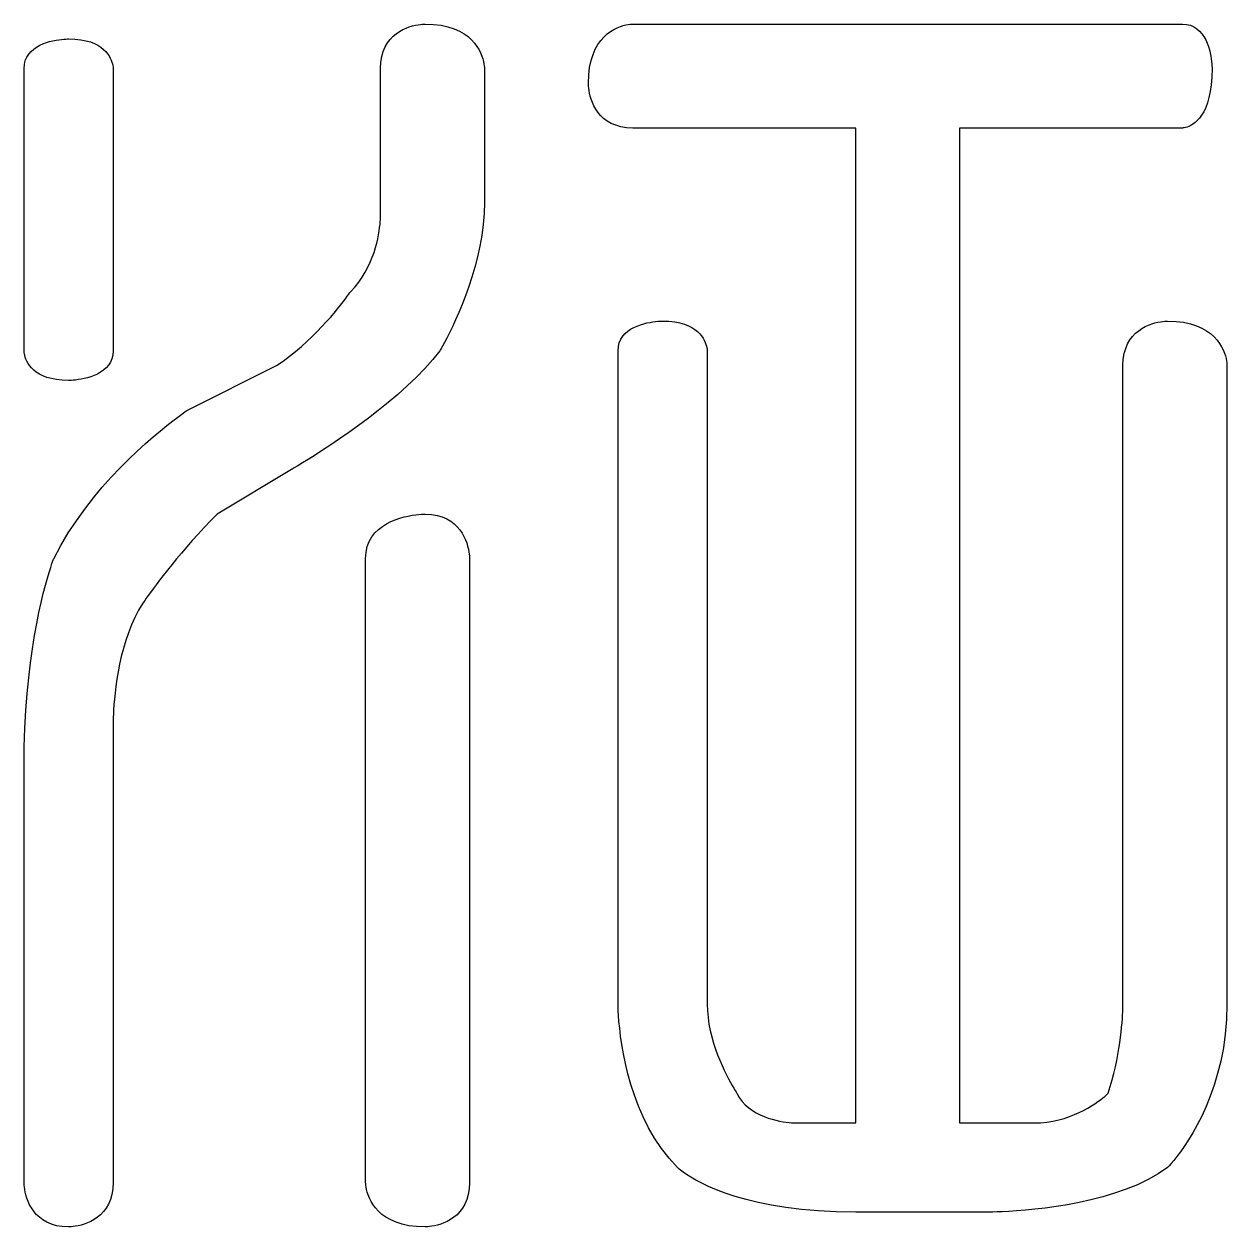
# Model space of a CAD drawing. Extents: x 8 to 213, y -217 to -66.
# Drawn here: x 132.34 to 140.84, y -90.17 to -81.67 of the extents above; entities that cross this region are included whole.
import ezdxf

# ---------------------------------------------------------------- set-up
doc = ezdxf.new("R2010")
doc.units = 0
doc.header["$MEASUREMENT"] = 0

msp = doc.modelspace()

# ---------------------------------------------------------------- linework, layer by layer
for p, q in [((134.9454, -81.7597, -55.0162), (134.9675, -81.7413, -55.0162)), ((134.9675, -81.7413, -55.0162), (134.9905, -81.7256, -55.0162)), ((134.9905, -81.7256, -55.0162), (135.0141, -81.7126, -55.0162)), ((135.0141, -81.7126, -55.0162), (135.0376, -81.702, -55.0162)), ((135.0376, -81.702, -55.0162), (135.0606, -81.6934, -55.0162)), ((135.0606, -81.6934, -55.0162), (135.0827, -81.6868, -55.0162)), ((135.0827, -81.6868, -55.0162), (135.1034, -81.6818, -55.0162)), ((135.1034, -81.6818, -55.0162), (135.1222, -81.6782, -55.0162)), ((135.1222, -81.6782, -55.0162), (135.1387, -81.6758, -55.0162)), ((135.1387, -81.6758, -55.0162), (135.1523, -81.6743, -55.0162)), ((135.1523, -81.6743, -55.0162), (135.1626, -81.6736, -55.0162)), ((135.1626, -81.6736, -55.0162), (135.1691, -81.6733, -55.0162)), ((135.1691, -81.6733, -55.0162), (135.1714, -81.6733, -55.0162)), ((135.1714, -81.6733, -55.0162), (135.2313, -81.6756, -55.0162)), ((135.2313, -81.6756, -55.0162), (135.2851, -81.6821, -55.0162)), ((135.2851, -81.6821, -55.0162), (135.3334, -81.6924, -55.0162)), ((135.3334, -81.6924, -55.0162), (135.3762, -81.706, -55.0162)), ((135.3762, -81.706, -55.0162), (135.414, -81.7225, -55.0162)), ((135.414, -81.7225, -55.0162), (135.4471, -81.7413, -55.0162)), ((135.4471, -81.7413, -55.0162), (135.4758, -81.762, -55.0162)), ((136.4362, -81.7639, -55.0162), (136.4593, -81.7431, -55.0162)), ((136.4593, -81.7431, -55.0162), (136.4828, -81.7257, -55.0162)), ((136.4828, -81.7257, -55.0162), (136.5063, -81.7115, -55.0162)), ((136.5063, -81.7115, -55.0162), (136.5294, -81.7001, -55.0162)), ((136.5294, -81.7001, -55.0162), (136.5515, -81.6913, -55.0162)), ((136.5515, -81.6913, -55.0162), (136.5722, -81.6846, -55.0162)), ((136.5722, -81.6846, -55.0162), (136.591, -81.6798, -55.0162)), ((136.591, -81.6798, -55.0162), (136.6075, -81.6766, -55.0162)), ((136.6075, -81.6766, -55.0162), (136.6211, -81.6747, -55.0162)), ((136.6211, -81.6747, -55.0162), (136.6314, -81.6737, -55.0162)), ((136.6314, -81.6737, -55.0162), (136.6379, -81.6733, -55.0162)), ((136.6379, -81.6733, -55.0162), (136.6402, -81.6733, -55.0162)), ((136.6402, -81.6733, -55.0162), (140.5219, -81.6733, -55.0162)), ((136.6402, -81.6733, -55.0162), (136.6402, -81.6733, -55.0162)), ((140.5219, -81.6733, -55.0162), (140.5519, -81.6756, -55.0162)), ((140.5519, -81.6756, -55.0162), (140.5788, -81.6821, -55.0162)), ((140.5788, -81.6821, -55.0162), (140.6029, -81.6924, -55.0162)), ((140.6029, -81.6924, -55.0162), (140.6243, -81.706, -55.0162)), ((140.6243, -81.706, -55.0162), (140.6432, -81.7225, -55.0162)), ((140.6432, -81.7225, -55.0162), (140.6598, -81.7413, -55.0162)), ((140.6598, -81.7413, -55.0162), (140.6741, -81.762, -55.0162)), ((132.4275, -81.8358, -55.0162), (132.4496, -81.8235, -55.0162)), ((132.4496, -81.8235, -55.0162), (132.4726, -81.8131, -55.0162)), ((132.4726, -81.8131, -55.0162), (132.4962, -81.8044, -55.0162)), ((132.4962, -81.8044, -55.0162), (132.5197, -81.7973, -55.0162)), ((132.5197, -81.7973, -55.0162), (132.5427, -81.7916, -55.0162)), ((132.5427, -81.7916, -55.0162), (132.5649, -81.7872, -55.0162)), ((132.5649, -81.7872, -55.0162), (132.5856, -81.7839, -55.0162)), ((132.5856, -81.7839, -55.0162), (132.6044, -81.7815, -55.0162)), ((132.6044, -81.7815, -55.0162), (132.6208, -81.7799, -55.0162)), ((132.6208, -81.7799, -55.0162), (132.6344, -81.7789, -55.0162)), ((132.6344, -81.7789, -55.0162), (132.6447, -81.7784, -55.0162)), ((132.6447, -81.7784, -55.0162), (132.6513, -81.7782, -55.0162)), ((132.6513, -81.7782, -55.0162), (132.6535, -81.7782, -55.0162)), ((132.6535, -81.7782, -55.0162), (132.6984, -81.7797, -55.0162)), ((132.6984, -81.7797, -55.0162), (132.7388, -81.7841, -55.0162)), ((132.7388, -81.7841, -55.0162), (132.775, -81.7909, -55.0162)), ((132.775, -81.7909, -55.0162), (132.8071, -81.8, -55.0162)), ((132.8071, -81.8, -55.0162), (132.8355, -81.811, -55.0162)), ((132.8355, -81.811, -55.0162), (132.8603, -81.8235, -55.0162)), ((132.8603, -81.8235, -55.0162), (132.8818, -81.8373, -55.0162)), ((134.8758, -81.8666, -55.0162), (134.8894, -81.8344, -55.0162)), ((134.8894, -81.8344, -55.0162), (134.9059, -81.8061, -55.0162)), ((134.9059, -81.8061, -55.0162), (134.9247, -81.7812, -55.0162)), ((134.9247, -81.7812, -55.0162), (134.9454, -81.7597, -55.0162)), ((135.4758, -81.762, -55.0162), (135.5004, -81.7841, -55.0162)), ((135.5004, -81.7841, -55.0162), (135.5212, -81.8071, -55.0162)), ((135.5212, -81.8071, -55.0162), (135.5386, -81.8307, -55.0162)), ((135.5386, -81.8307, -55.0162), (135.5528, -81.8542, -55.0162)), ((136.3746, -81.8503, -55.0162), (136.3934, -81.8172, -55.0162)), ((136.3934, -81.8172, -55.0162), (136.4141, -81.7885, -55.0162)), ((136.4141, -81.7885, -55.0162), (136.4362, -81.7639, -55.0162)), ((140.6741, -81.762, -55.0162), (140.6864, -81.7841, -55.0162)), ((140.6864, -81.7841, -55.0162), (140.6968, -81.8071, -55.0162)), ((140.6968, -81.8071, -55.0162), (140.7055, -81.8307, -55.0162)), ((140.7055, -81.8307, -55.0162), (140.7126, -81.8542, -55.0162)), ((132.3476, -81.9312, -55.0162), (132.3579, -81.9071, -55.0162)), ((132.3579, -81.9071, -55.0162), (132.3715, -81.8856, -55.0162)), ((132.3715, -81.8856, -55.0162), (132.388, -81.8667, -55.0162)), ((132.388, -81.8667, -55.0162), (132.4068, -81.8502, -55.0162)), ((132.4068, -81.8502, -55.0162), (132.4275, -81.8358, -55.0162)), ((132.8818, -81.8373, -55.0162), (132.9003, -81.8521, -55.0162)), ((132.9003, -81.8521, -55.0162), (132.9159, -81.8674, -55.0162)), ((132.9159, -81.8674, -55.0162), (132.9289, -81.8831, -55.0162)), ((132.9289, -81.8831, -55.0162), (132.9396, -81.8988, -55.0162)), ((132.9396, -81.8988, -55.0162), (132.9481, -81.9142, -55.0162)), ((132.9481, -81.9142, -55.0162), (132.9548, -81.9289, -55.0162)), ((134.859, -81.9431, -55.0162), (134.8655, -81.9027, -55.0162)), ((134.8655, -81.9027, -55.0162), (134.8758, -81.8666, -55.0162)), ((135.5528, -81.8542, -55.0162), (135.5642, -81.8772, -55.0162)), ((135.5642, -81.8772, -55.0162), (135.5731, -81.8993, -55.0162)), ((135.5731, -81.8993, -55.0162), (135.5797, -81.92, -55.0162)), ((136.3446, -81.931, -55.0162), (136.3582, -81.8881, -55.0162)), ((136.3582, -81.8881, -55.0162), (136.3746, -81.8503, -55.0162)), ((140.7126, -81.8542, -55.0162), (140.7183, -81.8772, -55.0162)), ((140.7183, -81.8772, -55.0162), (140.7228, -81.8993, -55.0162)), ((140.7228, -81.8993, -55.0162), (140.7261, -81.92, -55.0162)), ((132.3388, -81.988, -55.0162), (132.3411, -81.9581, -55.0162)), ((132.3388, -83.9813, -55.0162), (132.3388, -81.988, -55.0162)), ((132.3388, -81.988, -55.0162), (132.3388, -81.988, -55.0162)), ((132.3411, -81.9581, -55.0162), (132.3476, -81.9312, -55.0162)), ((132.9548, -81.9289, -55.0162), (132.9598, -81.9427, -55.0162)), ((132.9598, -81.9427, -55.0162), (132.9634, -81.9552, -55.0162)), ((132.9634, -81.9552, -55.0162), (132.9658, -81.9662, -55.0162)), ((132.9658, -81.9662, -55.0162), (132.9672, -81.9753, -55.0162)), ((132.9672, -81.9753, -55.0162), (132.968, -81.9821, -55.0162)), ((132.968, -81.9821, -55.0162), (132.9682, -81.9865, -55.0162)), ((132.9682, -81.9865, -55.0162), (132.9683, -81.988, -55.0162)), ((132.9683, -81.988, -55.0162), (132.9683, -83.9813, -55.0162)), ((134.8567, -81.988, -55.0162), (134.859, -81.9431, -55.0162)), ((134.8567, -83.0371, -55.0162), (134.8567, -81.988, -55.0162)), ((135.5797, -81.92, -55.0162), (135.5845, -81.9388, -55.0162)), ((135.5845, -81.9388, -55.0162), (135.5877, -81.9553, -55.0162)), ((135.5877, -81.9553, -55.0162), (135.5897, -81.9689, -55.0162)), ((135.5897, -81.9689, -55.0162), (135.5906, -81.9792, -55.0162)), ((135.5906, -81.9792, -55.0162), (135.591, -81.9857, -55.0162)), ((135.591, -81.9857, -55.0162), (135.5911, -81.988, -55.0162)), ((135.5911, -81.988, -55.0162), (135.5911, -82.9322, -55.0162)), ((135.5911, -81.988, -55.0162), (135.5911, -81.988, -55.0162)), ((136.3277, -82.0331, -55.0162), (136.3343, -81.9792, -55.0162)), ((136.3343, -81.9792, -55.0162), (136.3446, -81.931, -55.0162)), ((140.7261, -81.92, -55.0162), (140.7285, -81.9388, -55.0162)), ((140.7285, -81.9388, -55.0162), (140.7301, -81.9553, -55.0162)), ((140.7301, -81.9553, -55.0162), (140.731, -81.9689, -55.0162)), ((140.7317, -81.988, -55.0162), (140.7302, -82.0479, -55.0162)), ((140.731, -81.9689, -55.0162), (140.7315, -81.9792, -55.0162)), ((140.7315, -81.9792, -55.0162), (140.7317, -81.9857, -55.0162)), ((140.7317, -81.9857, -55.0162), (140.7317, -81.988, -55.0162)), ((136.3255, -82.0929, -55.0162), (136.3277, -82.0331, -55.0162)), ((140.7302, -82.0479, -55.0162), (140.7259, -82.1017, -55.0162)), ((136.3255, -82.0952, -55.0162), (136.3255, -82.0929, -55.0162)), ((136.3258, -82.1017, -55.0162), (136.3255, -82.0952, -55.0162)), ((136.3265, -82.1121, -55.0162), (136.3258, -82.1017, -55.0162)), ((136.328, -82.1257, -55.0162), (136.3265, -82.1121, -55.0162)), ((136.3304, -82.1421, -55.0162), (136.328, -82.1257, -55.0162)), ((136.3339, -82.1609, -55.0162), (136.3304, -82.1421, -55.0162)), ((136.3389, -82.1816, -55.0162), (136.3339, -82.1609, -55.0162)), ((140.719, -82.1499, -55.0162), (140.7099, -82.1928, -55.0162)), ((140.7259, -82.1017, -55.0162), (140.719, -82.1499, -55.0162)), ((136.3456, -82.2037, -55.0162), (136.3389, -82.1816, -55.0162)), ((136.3541, -82.2268, -55.0162), (136.3456, -82.2037, -55.0162)), ((136.3648, -82.2503, -55.0162), (136.3541, -82.2268, -55.0162)), ((136.3778, -82.2738, -55.0162), (136.3648, -82.2503, -55.0162)), ((140.699, -82.2306, -55.0162), (140.6864, -82.2637, -55.0162)), ((140.7099, -82.1928, -55.0162), (140.699, -82.2306, -55.0162)), ((136.3934, -82.2969, -55.0162), (136.3778, -82.2738, -55.0162)), ((136.4119, -82.319, -55.0162), (136.3934, -82.2969, -55.0162)), ((136.4334, -82.3397, -55.0162), (136.4119, -82.319, -55.0162)), ((136.4582, -82.3585, -55.0162), (136.4334, -82.3397, -55.0162)), ((140.6425, -82.3378, -55.0162), (140.6268, -82.3552, -55.0162)), ((140.6579, -82.317, -55.0162), (140.6425, -82.3378, -55.0162)), ((140.6726, -82.2924, -55.0162), (140.6579, -82.317, -55.0162)), ((140.6864, -82.2637, -55.0162), (140.6726, -82.2924, -55.0162)), ((136.4866, -82.3749, -55.0162), (136.4582, -82.3585, -55.0162)), ((136.5187, -82.3885, -55.0162), (136.4866, -82.3749, -55.0162)), ((136.5549, -82.3989, -55.0162), (136.5187, -82.3885, -55.0162)), ((136.5953, -82.4054, -55.0162), (136.5549, -82.3989, -55.0162)), ((136.6402, -82.4077, -55.0162), (136.5953, -82.4054, -55.0162)), ((138.2139, -82.4077, -55.0162), (136.6402, -82.4077, -55.0162)), ((138.2139, -89.4368, -55.0162), (138.2139, -82.4077, -55.0162)), ((140.5219, -82.4077, -55.0162), (138.9482, -82.4077, -55.0162)), ((138.9482, -82.4077, -55.0162), (138.9482, -89.4368, -55.0162)), ((140.5234, -82.4076, -55.0162), (140.5219, -82.4077, -55.0162)), ((140.5278, -82.4072, -55.0162), (140.5234, -82.4076, -55.0162)), ((140.5347, -82.4062, -55.0162), (140.5278, -82.4072, -55.0162)), ((140.5437, -82.4043, -55.0162), (140.5347, -82.4062, -55.0162)), ((140.5547, -82.4011, -55.0162), (140.5437, -82.4043, -55.0162)), ((140.5672, -82.3963, -55.0162), (140.5547, -82.4011, -55.0162)), ((140.581, -82.3897, -55.0162), (140.5672, -82.3963, -55.0162)), ((140.5958, -82.3808, -55.0162), (140.581, -82.3897, -55.0162)), ((140.6112, -82.3694, -55.0162), (140.5958, -82.3808, -55.0162)), ((140.6268, -82.3552, -55.0162), (140.6112, -82.3694, -55.0162)), ((135.5911, -82.9322, -55.0162), (135.5888, -83.0108, -55.0162)), ((135.5888, -83.0108, -55.0162), (135.5823, -83.0891, -55.0162)), ((134.851, -83.1108, -55.0162), (134.8534, -83.0896, -55.0162)), ((134.8534, -83.0896, -55.0162), (134.855, -83.0715, -55.0162)), ((134.855, -83.0715, -55.0162), (134.856, -83.057, -55.0162)), ((134.856, -83.057, -55.0162), (134.8565, -83.0462, -55.0162)), ((134.8565, -83.0462, -55.0162), (134.8567, -83.0394, -55.0162)), ((134.8567, -83.0394, -55.0162), (134.8567, -83.0371, -55.0162)), ((135.5823, -83.0891, -55.0162), (135.5719, -83.1665, -55.0162)), ((134.8305, -83.2207, -55.0162), (134.8376, -83.1901, -55.0162)), ((134.8376, -83.1901, -55.0162), (134.8433, -83.1614, -55.0162)), ((134.8433, -83.1614, -55.0162), (134.8477, -83.1348, -55.0162)), ((134.8477, -83.1348, -55.0162), (134.851, -83.1108, -55.0162)), ((135.5719, -83.1665, -55.0162), (135.5583, -83.2428, -55.0162)), ((134.8114, -83.2864, -55.0162), (134.8218, -83.2529, -55.0162)), ((134.8218, -83.2529, -55.0162), (134.8305, -83.2207, -55.0162)), ((135.5583, -83.2428, -55.0162), (135.5419, -83.3174, -55.0162)), ((134.7682, -83.3912, -55.0162), (134.7847, -83.3559, -55.0162)), ((134.7847, -83.3559, -55.0162), (134.7991, -83.3208, -55.0162)), ((134.7991, -83.3208, -55.0162), (134.8114, -83.2864, -55.0162)), ((135.5419, -83.3174, -55.0162), (135.5231, -83.3902, -55.0162)), ((134.7278, -83.4616, -55.0162), (134.7493, -83.4266, -55.0162)), ((134.7493, -83.4266, -55.0162), (134.7682, -83.3912, -55.0162)), ((135.5231, -83.3902, -55.0162), (135.5024, -83.4605, -55.0162)), ((134.6469, -83.5617, -55.0162), (134.6768, -83.5295, -55.0162)), ((134.6768, -83.5295, -55.0162), (134.7037, -83.496, -55.0162)), ((134.7037, -83.496, -55.0162), (134.7278, -83.4616, -55.0162)), ((135.4803, -83.5281, -55.0162), (135.4572, -83.5926, -55.0162)), ((135.5024, -83.4605, -55.0162), (135.4803, -83.5281, -55.0162)), ((134.593, -83.6353, -55.0162), (134.6092, -83.6142, -55.0162)), ((134.6092, -83.6142, -55.0162), (134.6225, -83.5961, -55.0162)), ((134.6225, -83.5961, -55.0162), (134.6331, -83.5815, -55.0162)), ((134.6331, -83.5815, -55.0162), (134.6407, -83.5707, -55.0162)), ((134.6407, -83.5707, -55.0162), (134.6453, -83.564, -55.0162)), ((134.6453, -83.564, -55.0162), (134.6469, -83.5617, -55.0162)), ((135.4572, -83.5926, -55.0162), (135.4337, -83.6535, -55.0162)), ((134.529, -83.7147, -55.0162), (134.5529, -83.6859, -55.0162)), ((134.5529, -83.6859, -55.0162), (134.5742, -83.6594, -55.0162)), ((134.5742, -83.6594, -55.0162), (134.593, -83.6353, -55.0162)), ((135.4337, -83.6535, -55.0162), (135.4102, -83.7105, -55.0162)), ((134.4429, -83.811, -55.0162), (134.4739, -83.7775, -55.0162)), ((134.4739, -83.7775, -55.0162), (134.5026, -83.7453, -55.0162)), ((134.5026, -83.7453, -55.0162), (134.529, -83.7147, -55.0162)), ((135.3871, -83.7631, -55.0162), (135.365, -83.8111, -55.0162)), ((135.4102, -83.7105, -55.0162), (135.3871, -83.7631, -55.0162)), ((136.7162, -83.7906, -55.0162), (136.7392, -83.7849, -55.0162)), ((136.7392, -83.7849, -55.0162), (136.7613, -83.7805, -55.0162)), ((136.7613, -83.7805, -55.0162), (136.782, -83.7772, -55.0162)), ((136.782, -83.7772, -55.0162), (136.8008, -83.7748, -55.0162)), ((136.8008, -83.7748, -55.0162), (136.8173, -83.7732, -55.0162)), ((136.8173, -83.7732, -55.0162), (136.8309, -83.7722, -55.0162)), ((136.8309, -83.7722, -55.0162), (136.8412, -83.7717, -55.0162)), ((136.8412, -83.7717, -55.0162), (136.8477, -83.7715, -55.0162)), ((136.8477, -83.7715, -55.0162), (136.85, -83.7715, -55.0162)), ((136.85, -83.7715, -55.0162), (136.8949, -83.773, -55.0162)), ((136.8949, -83.773, -55.0162), (136.9353, -83.7774, -55.0162)), ((136.9353, -83.7774, -55.0162), (136.9715, -83.7843, -55.0162)), ((136.9715, -83.7843, -55.0162), (137.0036, -83.7933, -55.0162)), ((140.3062, -83.7917, -55.0162), (140.3283, -83.785, -55.0162)), ((140.3283, -83.785, -55.0162), (140.349, -83.78, -55.0162)), ((140.349, -83.78, -55.0162), (140.3678, -83.7764, -55.0162)), ((140.3678, -83.7764, -55.0162), (140.3843, -83.774, -55.0162)), ((140.3843, -83.774, -55.0162), (140.3979, -83.7726, -55.0162)), ((140.3979, -83.7726, -55.0162), (140.4082, -83.7718, -55.0162)), ((140.4082, -83.7718, -55.0162), (140.4147, -83.7716, -55.0162)), ((140.4147, -83.7716, -55.0162), (140.417, -83.7715, -55.0162)), ((140.417, -83.7715, -55.0162), (140.4769, -83.7738, -55.0162)), ((140.4769, -83.7738, -55.0162), (140.5307, -83.7803, -55.0162)), ((140.5307, -83.7803, -55.0162), (140.5789, -83.7906, -55.0162)), ((134.3744, -83.8804, -55.0162), (134.4097, -83.8454, -55.0162)), ((134.4097, -83.8454, -55.0162), (134.4429, -83.811, -55.0162)), ((135.3443, -83.8539, -55.0162), (135.3255, -83.8912, -55.0162)), ((135.365, -83.8111, -55.0162), (135.3443, -83.8539, -55.0162)), ((136.568, -83.8789, -55.0162), (136.5845, -83.86, -55.0162)), ((136.5845, -83.86, -55.0162), (136.6033, -83.8435, -55.0162)), ((136.6033, -83.8435, -55.0162), (136.624, -83.8291, -55.0162)), ((136.624, -83.8291, -55.0162), (136.6461, -83.8168, -55.0162)), ((136.6461, -83.8168, -55.0162), (136.6691, -83.8064, -55.0162)), ((136.6691, -83.8064, -55.0162), (136.6926, -83.7977, -55.0162)), ((136.6926, -83.7977, -55.0162), (136.7162, -83.7906, -55.0162)), ((137.0036, -83.7933, -55.0162), (137.032, -83.8043, -55.0162)), ((137.032, -83.8043, -55.0162), (137.0568, -83.8168, -55.0162)), ((137.0568, -83.8168, -55.0162), (137.0783, -83.8306, -55.0162)), ((137.0783, -83.8306, -55.0162), (137.0968, -83.8454, -55.0162)), ((137.0968, -83.8454, -55.0162), (137.1124, -83.8607, -55.0162)), ((137.1124, -83.8607, -55.0162), (137.1254, -83.8764, -55.0162)), ((140.1703, -83.8795, -55.0162), (140.191, -83.858, -55.0162)), ((140.191, -83.858, -55.0162), (140.2131, -83.8395, -55.0162)), ((140.2131, -83.8395, -55.0162), (140.2361, -83.8239, -55.0162)), ((140.2361, -83.8239, -55.0162), (140.2596, -83.8109, -55.0162)), ((140.2596, -83.8109, -55.0162), (140.2832, -83.8002, -55.0162)), ((140.2832, -83.8002, -55.0162), (140.3062, -83.7917, -55.0162)), ((140.5789, -83.7906, -55.0162), (140.6218, -83.8043, -55.0162)), ((140.6218, -83.8043, -55.0162), (140.6596, -83.8207, -55.0162)), ((140.6596, -83.8207, -55.0162), (140.6927, -83.8395, -55.0162)), ((140.6927, -83.8395, -55.0162), (140.7214, -83.8602, -55.0162)), ((140.7214, -83.8602, -55.0162), (140.746, -83.8823, -55.0162)), ((134.2565, -83.9862, -55.0162), (134.2977, -83.9511, -55.0162)), ((134.2977, -83.9511, -55.0162), (134.337, -83.9158, -55.0162)), ((134.337, -83.9158, -55.0162), (134.3744, -83.8804, -55.0162)), ((135.2955, -83.9477, -55.0162), (135.2851, -83.9661, -55.0162)), ((135.3091, -83.9226, -55.0162), (135.2955, -83.9477, -55.0162)), ((135.3255, -83.8912, -55.0162), (135.3091, -83.9226, -55.0162)), ((136.5353, -83.9813, -55.0162), (136.5376, -83.9514, -55.0162)), ((136.5376, -83.9514, -55.0162), (136.5441, -83.9245, -55.0162)), ((136.5441, -83.9245, -55.0162), (136.5544, -83.9004, -55.0162)), ((136.5544, -83.9004, -55.0162), (136.568, -83.8789, -55.0162)), ((137.1254, -83.8764, -55.0162), (137.1361, -83.8921, -55.0162)), ((137.1361, -83.8921, -55.0162), (137.1446, -83.9075, -55.0162)), ((137.1446, -83.9075, -55.0162), (137.1513, -83.9222, -55.0162)), ((137.1513, -83.9222, -55.0162), (137.1562, -83.936, -55.0162)), ((137.1562, -83.936, -55.0162), (137.1598, -83.9486, -55.0162)), ((137.1598, -83.9486, -55.0162), (137.1622, -83.9595, -55.0162)), ((140.1214, -83.9648, -55.0162), (140.135, -83.9327, -55.0162)), ((140.135, -83.9327, -55.0162), (140.1515, -83.9043, -55.0162)), ((140.1515, -83.9043, -55.0162), (140.1703, -83.8795, -55.0162)), ((140.746, -83.8823, -55.0162), (140.7668, -83.9054, -55.0162)), ((140.7668, -83.9054, -55.0162), (140.7842, -83.9289, -55.0162)), ((140.7842, -83.9289, -55.0162), (140.7984, -83.9524, -55.0162)), ((140.7984, -83.9524, -55.0162), (140.8098, -83.9755, -55.0162)), ((132.3388, -83.9829, -55.0162), (132.3388, -83.9813, -55.0162)), ((132.3391, -83.9872, -55.0162), (132.3388, -83.9829, -55.0162)), ((132.3399, -83.9941, -55.0162), (132.3391, -83.9872, -55.0162)), ((132.3413, -84.0032, -55.0162), (132.3399, -83.9941, -55.0162)), ((132.3437, -84.0141, -55.0162), (132.3413, -84.0032, -55.0162)), ((132.3473, -84.0267, -55.0162), (132.3437, -84.0141, -55.0162)), ((132.3523, -84.0405, -55.0162), (132.3473, -84.0267, -55.0162)), ((132.3589, -84.0552, -55.0162), (132.3523, -84.0405, -55.0162)), ((132.9595, -84.0382, -55.0162), (132.9492, -84.0623, -55.0162)), ((132.966, -84.0113, -55.0162), (132.9595, -84.0382, -55.0162)), ((132.9683, -83.9813, -55.0162), (132.966, -84.0113, -55.0162)), ((134.1687, -84.054, -55.0162), (134.2135, -84.0206, -55.0162)), ((134.2135, -84.0206, -55.0162), (134.2565, -83.9862, -55.0162)), ((135.2763, -83.9813, -55.0162), (135.2261, -84.0442, -55.0162)), ((135.2786, -83.9775, -55.0162), (135.2763, -83.9813, -55.0162)), ((135.2851, -83.9661, -55.0162), (135.2786, -83.9775, -55.0162)), ((136.5353, -88.5975, -55.0162), (136.5353, -83.9813, -55.0162)), ((137.1622, -83.9595, -55.0162), (137.1637, -83.9686, -55.0162)), ((137.1637, -83.9686, -55.0162), (137.1644, -83.9755, -55.0162)), ((137.1644, -83.9755, -55.0162), (137.1647, -83.9798, -55.0162)), ((137.1647, -83.9798, -55.0162), (137.1647, -83.9813, -55.0162)), ((137.1647, -83.9813, -55.0162), (137.1647, -88.5975, -55.0162)), ((140.1023, -84.0863, -55.0162), (140.1046, -84.0414, -55.0162)), ((140.1046, -84.0414, -55.0162), (140.1111, -84.001, -55.0162)), ((140.1111, -84.001, -55.0162), (140.1214, -83.9648, -55.0162)), ((140.8098, -83.9755, -55.0162), (140.8187, -83.9976, -55.0162)), ((140.8187, -83.9976, -55.0162), (140.8253, -84.0183, -55.0162)), ((140.8253, -84.0183, -55.0162), (140.8301, -84.0371, -55.0162)), ((140.8301, -84.0371, -55.0162), (140.8333, -84.0535, -55.0162)), ((132.3675, -84.0706, -55.0162), (132.3589, -84.0552, -55.0162)), ((132.3781, -84.0863, -55.0162), (132.3675, -84.0706, -55.0162)), ((132.3912, -84.1019, -55.0162), (132.3781, -84.0863, -55.0162)), ((132.4068, -84.1173, -55.0162), (132.3912, -84.1019, -55.0162)), ((132.4252, -84.1321, -55.0162), (132.4068, -84.1173, -55.0162)), ((132.9003, -84.1192, -55.0162), (132.8796, -84.1335, -55.0162)), ((132.9191, -84.1026, -55.0162), (132.9003, -84.1192, -55.0162)), ((132.9355, -84.0837, -55.0162), (132.9191, -84.1026, -55.0162)), ((132.9492, -84.0623, -55.0162), (132.9355, -84.0837, -55.0162)), ((133.4928, -84.401, -55.0162), (134.1223, -84.0863, -55.0162)), ((134.1223, -84.0863, -55.0162), (134.1687, -84.054, -55.0162)), ((135.1705, -84.1068, -55.0162), (135.1103, -84.1688, -55.0162)), ((135.2261, -84.0442, -55.0162), (135.1705, -84.1068, -55.0162)), ((140.1023, -88.5975, -55.0162), (140.1023, -84.0863, -55.0162)), ((140.8333, -84.0535, -55.0162), (140.8352, -84.0671, -55.0162)), ((140.8352, -84.0671, -55.0162), (140.8362, -84.0774, -55.0162)), ((140.8362, -84.0774, -55.0162), (140.8366, -84.084, -55.0162)), ((140.8366, -84.084, -55.0162), (140.8367, -84.0863, -55.0162)), ((140.8367, -84.0863, -55.0162), (140.8367, -88.5975, -55.0162)), ((132.4468, -84.1458, -55.0162), (132.4252, -84.1321, -55.0162)), ((132.4716, -84.1584, -55.0162), (132.4468, -84.1458, -55.0162)), ((132.4999, -84.1693, -55.0162), (132.4716, -84.1584, -55.0162)), ((132.5321, -84.1784, -55.0162), (132.4999, -84.1693, -55.0162)), ((132.5682, -84.1853, -55.0162), (132.5321, -84.1784, -55.0162)), ((132.6086, -84.1896, -55.0162), (132.5682, -84.1853, -55.0162)), ((132.6535, -84.1912, -55.0162), (132.6086, -84.1896, -55.0162)), ((132.6558, -84.1911, -55.0162), (132.6535, -84.1912, -55.0162)), ((132.6623, -84.191, -55.0162), (132.6558, -84.1911, -55.0162)), ((132.6727, -84.1905, -55.0162), (132.6623, -84.191, -55.0162)), ((132.6863, -84.1895, -55.0162), (132.6727, -84.1905, -55.0162)), ((132.7027, -84.1879, -55.0162), (132.6863, -84.1895, -55.0162)), ((132.7215, -84.1855, -55.0162), (132.7027, -84.1879, -55.0162)), ((132.7422, -84.1822, -55.0162), (132.7215, -84.1855, -55.0162)), ((132.7643, -84.1777, -55.0162), (132.7422, -84.1822, -55.0162)), ((132.7874, -84.172, -55.0162), (132.7643, -84.1777, -55.0162)), ((132.8109, -84.1649, -55.0162), (132.7874, -84.172, -55.0162)), ((132.8344, -84.1563, -55.0162), (132.8109, -84.1649, -55.0162)), ((132.8575, -84.1458, -55.0162), (132.8344, -84.1563, -55.0162)), ((132.8796, -84.1335, -55.0162), (132.8575, -84.1458, -55.0162)), ((135.1103, -84.1688, -55.0162), (135.0464, -84.2298, -55.0162)), ((134.9796, -84.2895, -55.0162), (134.9109, -84.3477, -55.0162)), ((135.0464, -84.2298, -55.0162), (134.9796, -84.2895, -55.0162)), ((134.9109, -84.3477, -55.0162), (134.8411, -84.404, -55.0162)), ((133.3896, -84.4764, -55.0162), (133.4248, -84.4497, -55.0162)), ((133.4248, -84.4497, -55.0162), (133.4535, -84.4286, -55.0162)), ((133.4535, -84.4286, -55.0162), (133.4749, -84.4134, -55.0162)), ((133.4749, -84.4134, -55.0162), (133.4882, -84.4041, -55.0162)), ((133.4882, -84.4041, -55.0162), (133.4928, -84.401, -55.0162)), ((134.7711, -84.4581, -55.0162), (134.7017, -84.5096, -55.0162)), ((134.8411, -84.404, -55.0162), (134.7711, -84.4581, -55.0162)), ((133.2511, -84.589, -55.0162), (133.302, -84.5462, -55.0162)), ((133.302, -84.5462, -55.0162), (133.3484, -84.5086, -55.0162)), ((133.3484, -84.5086, -55.0162), (133.3896, -84.4764, -55.0162)), ((134.7017, -84.5096, -55.0162), (134.6337, -84.5584, -55.0162)), ((133.1388, -84.6895, -55.0162), (133.1965, -84.6368, -55.0162)), ((133.1965, -84.6368, -55.0162), (133.2511, -84.589, -55.0162)), ((134.5682, -84.6039, -55.0162), (134.5059, -84.6461, -55.0162)), ((134.6337, -84.5584, -55.0162), (134.5682, -84.6039, -55.0162)), ((133.0787, -84.7469, -55.0162), (133.1388, -84.6895, -55.0162)), ((134.3943, -84.7187, -55.0162), (134.3469, -84.7485, -55.0162)), ((134.4476, -84.6844, -55.0162), (134.3943, -84.7187, -55.0162)), ((134.5059, -84.6461, -55.0162), (134.4476, -84.6844, -55.0162)), ((133.0169, -84.8089, -55.0162), (133.0787, -84.7469, -55.0162)), ((134.2481, -84.8085, -55.0162), (134.2326, -84.8175, -55.0162)), ((134.2729, -84.7937, -55.0162), (134.2481, -84.8085, -55.0162)), ((134.3061, -84.7736, -55.0162), (134.2729, -84.7937, -55.0162)), ((134.3469, -84.7485, -55.0162), (134.3061, -84.7736, -55.0162)), ((132.8914, -84.9459, -55.0162), (132.9543, -84.8753, -55.0162)), ((132.9543, -84.8753, -55.0162), (133.0169, -84.8089, -55.0162)), ((134.2272, -84.8206, -55.0162), (133.7027, -85.1354, -55.0162)), ((134.2326, -84.8175, -55.0162), (134.2272, -84.8206, -55.0162)), ((132.8289, -85.0206, -55.0162), (132.8914, -84.9459, -55.0162)), ((132.7677, -85.0993, -55.0162), (132.8289, -85.0206, -55.0162)), ((132.7083, -85.1817, -55.0162), (132.7677, -85.0993, -55.0162)), ((133.7027, -85.1354, -55.0162), (133.6562, -85.1825, -55.0162)), ((135.0532, -85.1489, -55.0162), (135.0808, -85.1439, -55.0162)), ((135.0808, -85.1439, -55.0162), (135.1059, -85.1403, -55.0162)), ((135.1059, -85.1403, -55.0162), (135.1278, -85.1379, -55.0162)), ((135.1278, -85.1379, -55.0162), (135.1459, -85.1364, -55.0162)), ((135.1459, -85.1364, -55.0162), (135.1597, -85.1357, -55.0162)), ((135.1597, -85.1357, -55.0162), (135.1684, -85.1354, -55.0162)), ((135.1684, -85.1354, -55.0162), (135.1714, -85.1354, -55.0162)), ((135.1714, -85.1354, -55.0162), (135.2163, -85.1377, -55.0162)), ((135.2163, -85.1377, -55.0162), (135.2567, -85.1442, -55.0162)), ((135.2567, -85.1442, -55.0162), (135.2929, -85.1545, -55.0162)), ((132.6515, -85.2678, -55.0162), (132.7083, -85.1817, -55.0162)), ((133.6115, -85.2295, -55.0162), (133.5685, -85.2759, -55.0162)), ((133.6562, -85.1825, -55.0162), (133.6115, -85.2295, -55.0162)), ((134.8424, -85.2433, -55.0162), (134.87, -85.2218, -55.0162)), ((134.87, -85.2218, -55.0162), (134.8995, -85.2034, -55.0162)), ((134.8995, -85.2034, -55.0162), (134.9302, -85.1877, -55.0162)), ((134.9302, -85.1877, -55.0162), (134.9616, -85.1747, -55.0162)), ((134.9616, -85.1747, -55.0162), (134.993, -85.1641, -55.0162)), ((134.993, -85.1641, -55.0162), (135.0237, -85.1555, -55.0162)), ((135.0237, -85.1555, -55.0162), (135.0532, -85.1489, -55.0162)), ((135.2929, -85.1545, -55.0162), (135.325, -85.1681, -55.0162)), ((135.325, -85.1681, -55.0162), (135.3534, -85.1846, -55.0162)), ((135.3534, -85.1846, -55.0162), (135.3782, -85.2034, -55.0162)), ((135.3782, -85.2034, -55.0162), (135.3997, -85.2241, -55.0162)), ((135.3997, -85.2241, -55.0162), (135.4182, -85.2462, -55.0162)), ((132.5981, -85.3573, -55.0162), (132.6515, -85.2678, -55.0162)), ((133.5685, -85.2759, -55.0162), (133.5272, -85.3217, -55.0162)), ((134.7773, -85.3287, -55.0162), (134.7954, -85.2965, -55.0162)), ((134.7954, -85.2965, -55.0162), (134.8173, -85.2682, -55.0162)), ((134.8173, -85.2682, -55.0162), (134.8424, -85.2433, -55.0162)), ((135.4182, -85.2462, -55.0162), (135.4338, -85.2692, -55.0162)), ((135.4338, -85.2692, -55.0162), (135.4468, -85.2927, -55.0162)), ((135.4468, -85.2927, -55.0162), (135.4575, -85.3163, -55.0162)), ((135.4575, -85.3163, -55.0162), (135.466, -85.3393, -55.0162)), ((132.5486, -85.4501, -55.0162), (132.5981, -85.3573, -55.0162)), ((133.4879, -85.3665, -55.0162), (133.4506, -85.4101, -55.0162)), ((133.5272, -85.3217, -55.0162), (133.4879, -85.3665, -55.0162)), ((134.7548, -85.4052, -55.0162), (134.7635, -85.3648, -55.0162)), ((134.7635, -85.3648, -55.0162), (134.7773, -85.3287, -55.0162)), ((135.466, -85.3393, -55.0162), (135.4727, -85.3614, -55.0162)), ((135.4727, -85.3614, -55.0162), (135.4777, -85.3821, -55.0162)), ((135.4777, -85.3821, -55.0162), (135.4812, -85.4009, -55.0162)), ((135.4812, -85.4009, -55.0162), (135.4836, -85.4174, -55.0162)), ((132.5268, -85.5122, -55.0162), (132.5359, -85.4852, -55.0162)), ((132.5359, -85.4852, -55.0162), (132.5427, -85.4657, -55.0162)), ((132.5427, -85.4657, -55.0162), (132.5471, -85.454, -55.0162)), ((132.5471, -85.454, -55.0162), (132.5486, -85.4501, -55.0162)), ((133.4152, -85.4524, -55.0162), (133.382, -85.4929, -55.0162)), ((133.4506, -85.4101, -55.0162), (133.4152, -85.4524, -55.0162)), ((134.7518, -85.4501, -55.0162), (134.7548, -85.4052, -55.0162)), ((134.7518, -89.8564, -55.0162), (134.7518, -85.4501, -55.0162)), ((134.7518, -85.4501, -55.0162), (134.7518, -85.4501, -55.0162)), ((135.4836, -85.4174, -55.0162), (135.4851, -85.431, -55.0162)), ((135.4851, -85.431, -55.0162), (135.4858, -85.4413, -55.0162)), ((135.4858, -85.4413, -55.0162), (135.4861, -85.4478, -55.0162)), ((135.4861, -85.4478, -55.0162), (135.4862, -85.4501, -55.0162)), ((135.4862, -85.4501, -55.0162), (135.4862, -89.8564, -55.0162)), ((132.5033, -85.5889, -55.0162), (132.5158, -85.5468, -55.0162)), ((132.5158, -85.5468, -55.0162), (132.5268, -85.5122, -55.0162)), ((133.3223, -85.5681, -55.0162), (133.296, -85.6023, -55.0162)), ((133.3511, -85.5316, -55.0162), (133.3223, -85.5681, -55.0162)), ((133.382, -85.4929, -55.0162), (133.3511, -85.5316, -55.0162)), ((132.4748, -85.6952, -55.0162), (132.4895, -85.6384, -55.0162)), ((132.4895, -85.6384, -55.0162), (132.5033, -85.5889, -55.0162)), ((133.2721, -85.6339, -55.0162), (133.2507, -85.6627, -55.0162)), ((133.296, -85.6023, -55.0162), (133.2721, -85.6339, -55.0162)), ((132.4594, -85.7592, -55.0162), (132.4748, -85.6952, -55.0162)), ((133.2024, -85.7296, -55.0162), (133.1919, -85.7447, -55.0162)), ((133.2158, -85.7108, -55.0162), (133.2024, -85.7296, -55.0162)), ((133.2319, -85.6884, -55.0162), (133.2158, -85.7108, -55.0162)), ((133.2507, -85.6627, -55.0162), (133.2319, -85.6884, -55.0162)), ((132.4437, -85.8304, -55.0162), (132.4594, -85.7592, -55.0162)), ((133.1482, -85.8135, -55.0162), (133.1212, -85.8648, -55.0162)), ((133.1781, -85.7648, -55.0162), (133.1482, -85.8135, -55.0162)), ((133.1797, -85.7625, -55.0162), (133.1781, -85.7648, -55.0162)), ((133.1843, -85.7557, -55.0162), (133.1797, -85.7625, -55.0162)), ((133.1919, -85.7447, -55.0162), (133.1843, -85.7557, -55.0162)), ((132.4127, -85.994, -55.0162), (132.428, -85.9087, -55.0162)), ((132.428, -85.9087, -55.0162), (132.4437, -85.8304, -55.0162)), ((133.1212, -85.8648, -55.0162), (133.0971, -85.9182, -55.0162)), ((132.3979, -86.0862, -55.0162), (132.4127, -85.994, -55.0162)), ((133.0757, -85.973, -55.0162), (133.0568, -86.0288, -55.0162)), ((133.0971, -85.9182, -55.0162), (133.0757, -85.973, -55.0162)), ((133.0568, -86.0288, -55.0162), (133.0402, -86.0849, -55.0162)), ((132.3841, -86.1852, -55.0162), (132.3979, -86.0862, -55.0162)), ((133.0259, -86.1409, -55.0162), (133.0136, -86.1962, -55.0162)), ((133.0402, -86.0849, -55.0162), (133.0259, -86.1409, -55.0162)), ((132.3716, -86.291, -55.0162), (132.3841, -86.1852, -55.0162)), ((133.0032, -86.2503, -55.0162), (132.9945, -86.3025, -55.0162)), ((133.0136, -86.1962, -55.0162), (133.0032, -86.2503, -55.0162)), ((132.3606, -86.4035, -55.0162), (132.3716, -86.291, -55.0162)), ((132.9945, -86.3025, -55.0162), (132.9874, -86.3524, -55.0162)), ((132.3515, -86.5227, -55.0162), (132.3606, -86.4035, -55.0162)), ((132.9817, -86.3994, -55.0162), (132.9773, -86.4429, -55.0162)), ((132.9874, -86.3524, -55.0162), (132.9817, -86.3994, -55.0162)), ((132.9739, -86.4823, -55.0162), (132.9715, -86.5173, -55.0162)), ((132.9773, -86.4429, -55.0162), (132.9739, -86.4823, -55.0162)), ((132.3447, -86.6483, -55.0162), (132.3515, -86.5227, -55.0162)), ((132.9685, -86.5891, -55.0162), (132.9683, -86.6003, -55.0162)), ((132.969, -86.5712, -55.0162), (132.9685, -86.5891, -55.0162)), ((132.9699, -86.5471, -55.0162), (132.969, -86.5712, -55.0162)), ((132.9715, -86.5173, -55.0162), (132.9699, -86.5471, -55.0162)), ((132.3403, -86.7804, -55.0162), (132.3447, -86.6483, -55.0162)), ((132.9683, -86.6003, -55.0162), (132.9683, -86.6041, -55.0162)), ((132.9683, -86.6041, -55.0162), (132.9683, -89.8564, -55.0162)), ((132.3388, -86.9189, -55.0162), (132.3403, -86.7804, -55.0162)), ((132.3388, -89.8564, -55.0162), (132.3388, -86.9189, -55.0162)), ((136.5353, -88.6028, -55.0162), (136.5353, -88.5975, -55.0162)), ((136.5357, -88.6185, -55.0162), (136.5353, -88.6028, -55.0162)), ((136.5367, -88.6435, -55.0162), (136.5357, -88.6185, -55.0162)), ((137.1647, -88.5975, -55.0162), (137.1663, -88.6446, -55.0162)), ((140.1006, -88.6516, -55.0162), (140.1014, -88.6327, -55.0162)), ((140.1014, -88.6327, -55.0162), (140.1019, -88.6176, -55.0162)), ((140.1019, -88.6176, -55.0162), (140.1022, -88.6066, -55.0162)), ((140.1022, -88.6066, -55.0162), (140.1023, -88.5998, -55.0162)), ((140.1023, -88.5998, -55.0162), (140.1023, -88.5975, -55.0162)), ((140.8367, -88.5975, -55.0162), (140.8336, -88.7053, -55.0162)), ((136.5386, -88.6772, -55.0162), (136.5367, -88.6435, -55.0162)), ((136.5418, -88.7188, -55.0162), (136.5386, -88.6772, -55.0162)), ((137.1663, -88.6446, -55.0162), (137.1706, -88.6916, -55.0162)), ((137.1706, -88.6916, -55.0162), (137.1775, -88.738, -55.0162)), ((140.0956, -88.7284, -55.0162), (140.0978, -88.6996, -55.0162)), ((140.0978, -88.6996, -55.0162), (140.0994, -88.6739, -55.0162)), ((140.0994, -88.6739, -55.0162), (140.1006, -88.6516, -55.0162)), ((140.8336, -88.7053, -55.0162), (140.8249, -88.8082, -55.0162)), ((136.5466, -88.7674, -55.0162), (136.5418, -88.7188, -55.0162)), ((136.5533, -88.8224, -55.0162), (136.5466, -88.7674, -55.0162)), ((137.1775, -88.738, -55.0162), (137.1866, -88.7838, -55.0162)), ((137.1866, -88.7838, -55.0162), (137.1975, -88.8286, -55.0162)), ((140.0848, -88.8307, -55.0162), (140.0892, -88.7942, -55.0162)), ((140.0892, -88.7942, -55.0162), (140.0927, -88.76, -55.0162)), ((140.0927, -88.76, -55.0162), (140.0956, -88.7284, -55.0162)), ((136.5621, -88.8828, -55.0162), (136.5533, -88.8224, -55.0162)), ((136.5735, -88.948, -55.0162), (136.5621, -88.8828, -55.0162)), ((137.1975, -88.8286, -55.0162), (137.2101, -88.8722, -55.0162)), ((137.2101, -88.8722, -55.0162), (137.2239, -88.9144, -55.0162)), ((140.0735, -88.91, -55.0162), (140.0796, -88.8694, -55.0162)), ((140.0796, -88.8694, -55.0162), (140.0848, -88.8307, -55.0162)), ((140.8249, -88.8082, -55.0162), (140.8112, -88.9063, -55.0162)), ((136.5877, -89.0171, -55.0162), (136.5735, -88.948, -55.0162)), ((137.2239, -88.9144, -55.0162), (137.2386, -88.955, -55.0162)), ((137.2386, -88.955, -55.0162), (137.254, -88.9937, -55.0162)), ((140.058, -88.9958, -55.0162), (140.0663, -88.9522, -55.0162)), ((140.0663, -88.9522, -55.0162), (140.0735, -88.91, -55.0162)), ((140.8112, -88.9063, -55.0162), (140.793, -88.9995, -55.0162)), ((136.6051, -89.0894, -55.0162), (136.5877, -89.0171, -55.0162)), ((137.254, -88.9937, -55.0162), (137.2697, -89.0302, -55.0162)), ((137.2697, -89.0302, -55.0162), (137.2853, -89.0644, -55.0162)), ((140.0379, -89.0864, -55.0162), (140.0486, -89.0406, -55.0162)), ((140.0486, -89.0406, -55.0162), (140.058, -88.9958, -55.0162)), ((140.793, -88.9995, -55.0162), (140.7711, -89.0876, -55.0162)), ((136.6259, -89.164, -55.0162), (136.6051, -89.0894, -55.0162)), ((137.2853, -89.0644, -55.0162), (137.3007, -89.096, -55.0162)), ((137.3007, -89.096, -55.0162), (137.3155, -89.1248, -55.0162)), ((137.3155, -89.1248, -55.0162), (137.3292, -89.1505, -55.0162)), ((140.0123, -89.1798, -55.0162), (140.0258, -89.1328, -55.0162)), ((140.0258, -89.1328, -55.0162), (140.0379, -89.0864, -55.0162)), ((140.7711, -89.0876, -55.0162), (140.746, -89.1706, -55.0162)), ((136.6505, -89.2402, -55.0162), (136.6259, -89.164, -55.0162)), ((137.3292, -89.1505, -55.0162), (137.3418, -89.1728, -55.0162)), ((137.3418, -89.1728, -55.0162), (137.3527, -89.1917, -55.0162)), ((137.3527, -89.1917, -55.0162), (137.3618, -89.2068, -55.0162)), ((137.3618, -89.2068, -55.0162), (137.3687, -89.2178, -55.0162)), ((137.3687, -89.2178, -55.0162), (137.373, -89.2246, -55.0162)), ((137.373, -89.2246, -55.0162), (137.3746, -89.2269, -55.0162)), ((137.3746, -89.2269, -55.0162), (137.3918, -89.2569, -55.0162)), ((139.9958, -89.2285, -55.0162), (139.9974, -89.2269, -55.0162)), ((139.9974, -89.2269, -55.0162), (140.0123, -89.1798, -55.0162)), ((140.746, -89.1706, -55.0162), (140.7184, -89.2484, -55.0162)), ((136.6792, -89.3172, -55.0162), (136.6505, -89.2402, -55.0162)), ((137.3918, -89.2569, -55.0162), (137.4118, -89.2838, -55.0162)), ((137.4118, -89.2838, -55.0162), (137.4342, -89.3079, -55.0162)), ((137.4342, -89.3079, -55.0162), (137.4585, -89.3293, -55.0162)), ((139.8795, -89.3162, -55.0162), (139.9034, -89.3008, -55.0162)), ((139.9034, -89.3008, -55.0162), (139.9248, -89.2861, -55.0162)), ((139.9248, -89.2861, -55.0162), (139.9435, -89.2723, -55.0162)), ((139.9435, -89.2723, -55.0162), (139.9597, -89.2597, -55.0162)), ((139.9597, -89.2597, -55.0162), (139.973, -89.2488, -55.0162)), ((139.973, -89.2488, -55.0162), (139.9836, -89.2397, -55.0162)), ((139.9836, -89.2397, -55.0162), (139.9912, -89.2328, -55.0162)), ((139.9912, -89.2328, -55.0162), (139.9958, -89.2285, -55.0162)), ((140.7184, -89.2484, -55.0162), (140.6889, -89.3209, -55.0162)), ((136.7123, -89.3941, -55.0162), (136.6792, -89.3172, -55.0162)), ((136.7501, -89.4703, -55.0162), (136.7123, -89.3941, -55.0162)), ((137.4585, -89.3293, -55.0162), (137.4844, -89.3482, -55.0162)), ((137.4844, -89.3482, -55.0162), (137.5115, -89.3648, -55.0162)), ((137.5115, -89.3648, -55.0162), (137.5393, -89.3791, -55.0162)), ((137.5393, -89.3791, -55.0162), (137.5676, -89.3914, -55.0162)), ((137.5676, -89.3914, -55.0162), (137.5959, -89.4019, -55.0162)), ((139.6876, -89.404, -55.0162), (139.7249, -89.3914, -55.0162)), ((139.7249, -89.3914, -55.0162), (139.7602, -89.3776, -55.0162)), ((139.7602, -89.3776, -55.0162), (139.7934, -89.3629, -55.0162)), ((139.7934, -89.3629, -55.0162), (139.8244, -89.3475, -55.0162)), ((139.8244, -89.3475, -55.0162), (139.8531, -89.3319, -55.0162)), ((139.8531, -89.3319, -55.0162), (139.8795, -89.3162, -55.0162)), ((140.6582, -89.3881, -55.0162), (140.6268, -89.4499, -55.0162)), ((140.6889, -89.3209, -55.0162), (140.6582, -89.3881, -55.0162)), ((136.793, -89.545, -55.0162), (136.7501, -89.4703, -55.0162)), ((137.5959, -89.4019, -55.0162), (137.6237, -89.4105, -55.0162)), ((137.6237, -89.4105, -55.0162), (137.6508, -89.4176, -55.0162)), ((137.6508, -89.4176, -55.0162), (137.6767, -89.4233, -55.0162)), ((137.6767, -89.4233, -55.0162), (137.701, -89.4278, -55.0162)), ((137.701, -89.4278, -55.0162), (137.7234, -89.4311, -55.0162)), ((137.7234, -89.4311, -55.0162), (137.7434, -89.4335, -55.0162)), ((137.7434, -89.4335, -55.0162), (137.7606, -89.4351, -55.0162)), ((137.7606, -89.4351, -55.0162), (137.7747, -89.4361, -55.0162)), ((137.7747, -89.4361, -55.0162), (137.7853, -89.4366, -55.0162)), ((137.7853, -89.4366, -55.0162), (137.7919, -89.4367, -55.0162)), ((137.7919, -89.4367, -55.0162), (137.7942, -89.4368, -55.0162)), ((137.7942, -89.4368, -55.0162), (138.2139, -89.4368, -55.0162)), ((138.9482, -89.4368, -55.0162), (139.4728, -89.4368, -55.0162)), ((139.4728, -89.4368, -55.0162), (139.5192, -89.4352, -55.0162)), ((139.5192, -89.4352, -55.0162), (139.564, -89.4309, -55.0162)), ((139.564, -89.4309, -55.0162), (139.607, -89.424, -55.0162)), ((139.607, -89.424, -55.0162), (139.6482, -89.4149, -55.0162)), ((139.6482, -89.4149, -55.0162), (139.6876, -89.404, -55.0162)), ((140.6268, -89.4499, -55.0162), (140.5955, -89.5061, -55.0162)), ((136.8412, -89.6172, -55.0162), (136.793, -89.545, -55.0162)), ((140.5647, -89.5568, -55.0162), (140.5353, -89.6018, -55.0162)), ((140.5955, -89.5061, -55.0162), (140.5647, -89.5568, -55.0162)), ((136.8951, -89.6863, -55.0162), (136.8412, -89.6172, -55.0162)), ((140.5077, -89.641, -55.0162), (140.4826, -89.6745, -55.0162)), ((140.5353, -89.6018, -55.0162), (140.5077, -89.641, -55.0162)), ((136.9549, -89.7515, -55.0162), (136.8951, -89.6863, -55.0162)), ((140.4425, -89.7235, -55.0162), (140.4288, -89.739, -55.0162)), ((140.4607, -89.702, -55.0162), (140.4425, -89.7235, -55.0162)), ((140.4826, -89.6745, -55.0162), (140.4607, -89.702, -55.0162)), ((136.9573, -89.7538, -55.0162), (136.9549, -89.7515, -55.0162)), ((136.9647, -89.7603, -55.0162), (136.9573, -89.7538, -55.0162)), ((136.9772, -89.7706, -55.0162), (136.9647, -89.7603, -55.0162)), ((136.9952, -89.7842, -55.0162), (136.9772, -89.7706, -55.0162)), ((137.0189, -89.8007, -55.0162), (136.9952, -89.7842, -55.0162)), ((137.0484, -89.8195, -55.0162), (137.0189, -89.8007, -55.0162)), ((137.0841, -89.8402, -55.0162), (137.0484, -89.8195, -55.0162)), ((140.3511, -89.7964, -55.0162), (140.2798, -89.8368, -55.0162)), ((140.417, -89.7515, -55.0162), (140.3511, -89.7964, -55.0162)), ((140.4201, -89.7484, -55.0162), (140.417, -89.7515, -55.0162)), ((140.4288, -89.739, -55.0162), (140.4201, -89.7484, -55.0162)), ((132.3388, -89.8587, -55.0162), (132.3388, -89.8564, -55.0162)), ((132.3391, -89.8652, -55.0162), (132.3388, -89.8587, -55.0162)), ((132.3399, -89.8755, -55.0162), (132.3391, -89.8652, -55.0162)), ((132.3413, -89.8891, -55.0162), (132.3399, -89.8755, -55.0162)), ((132.3437, -89.9056, -55.0162), (132.3413, -89.8891, -55.0162)), ((132.3473, -89.9244, -55.0162), (132.3437, -89.9056, -55.0162)), ((132.966, -89.9013, -55.0162), (132.9595, -89.9417, -55.0162)), ((132.9683, -89.8564, -55.0162), (132.966, -89.9013, -55.0162)), ((134.7518, -89.8587, -55.0162), (134.7518, -89.8564, -55.0162)), ((134.7522, -89.8652, -55.0162), (134.7518, -89.8587, -55.0162)), ((134.7532, -89.8755, -55.0162), (134.7522, -89.8652, -55.0162)), ((134.7551, -89.8891, -55.0162), (134.7532, -89.8755, -55.0162)), ((134.7583, -89.9056, -55.0162), (134.7551, -89.8891, -55.0162)), ((134.7631, -89.9244, -55.0162), (134.7583, -89.9056, -55.0162)), ((135.4839, -89.9013, -55.0162), (135.4773, -89.9417, -55.0162)), ((135.4862, -89.8564, -55.0162), (135.4839, -89.9013, -55.0162)), ((137.1261, -89.8623, -55.0162), (137.0841, -89.8402, -55.0162)), ((137.1748, -89.8853, -55.0162), (137.1261, -89.8623, -55.0162)), ((137.2303, -89.9089, -55.0162), (137.1748, -89.8853, -55.0162)), ((140.1249, -89.9051, -55.0162), (140.0433, -89.9335, -55.0162)), ((140.2041, -89.8729, -55.0162), (140.1249, -89.9051, -55.0162)), ((140.2798, -89.8368, -55.0162), (140.2041, -89.8729, -55.0162)), ((132.3523, -89.9451, -55.0162), (132.3473, -89.9244, -55.0162)), ((132.3589, -89.9672, -55.0162), (132.3523, -89.9451, -55.0162)), ((132.3675, -89.9903, -55.0162), (132.3589, -89.9672, -55.0162)), ((132.3781, -90.0138, -55.0162), (132.3675, -89.9903, -55.0162)), ((132.9492, -89.9779, -55.0162), (132.9355, -90.01, -55.0162)), ((132.9595, -89.9417, -55.0162), (132.9492, -89.9779, -55.0162)), ((134.7698, -89.9451, -55.0162), (134.7631, -89.9244, -55.0162)), ((134.7786, -89.9672, -55.0162), (134.7698, -89.9451, -55.0162)), ((134.79, -89.9903, -55.0162), (134.7786, -89.9672, -55.0162)), ((134.8042, -90.0138, -55.0162), (134.79, -89.9903, -55.0162)), ((135.467, -89.9779, -55.0162), (135.4534, -90.01, -55.0162)), ((135.4773, -89.9417, -55.0162), (135.467, -89.9779, -55.0162)), ((137.2929, -89.9324, -55.0162), (137.2303, -89.9089, -55.0162)), ((137.3628, -89.9554, -55.0162), (137.2929, -89.9324, -55.0162)), ((137.4403, -89.9776, -55.0162), (137.3628, -89.9554, -55.0162)), ((137.5255, -89.9983, -55.0162), (137.4403, -89.9776, -55.0162)), ((139.8761, -89.9798, -55.0162), (139.7926, -89.9983, -55.0162)), ((139.96, -89.9583, -55.0162), (139.8761, -89.9798, -55.0162)), ((140.0433, -89.9335, -55.0162), (139.96, -89.9583, -55.0162)), ((132.3912, -90.0373, -55.0162), (132.3781, -90.0138, -55.0162)), ((132.4068, -90.0604, -55.0162), (132.3912, -90.0373, -55.0162)), ((132.4252, -90.0825, -55.0162), (132.4068, -90.0604, -55.0162)), ((132.9003, -90.0632, -55.0162), (132.8796, -90.0847, -55.0162)), ((132.9191, -90.0384, -55.0162), (132.9003, -90.0632, -55.0162)), ((132.9355, -90.01, -55.0162), (132.9191, -90.0384, -55.0162)), ((134.8216, -90.0373, -55.0162), (134.8042, -90.0138, -55.0162)), ((134.8424, -90.0604, -55.0162), (134.8216, -90.0373, -55.0162)), ((134.867, -90.0825, -55.0162), (134.8424, -90.0604, -55.0162)), ((135.4182, -90.0632, -55.0162), (135.3975, -90.0847, -55.0162)), ((135.437, -90.0384, -55.0162), (135.4182, -90.0632, -55.0162)), ((135.4534, -90.01, -55.0162), (135.437, -90.0384, -55.0162)), ((137.6188, -90.0171, -55.0162), (137.5255, -89.9983, -55.0162)), ((137.7204, -90.0335, -55.0162), (137.6188, -90.0171, -55.0162)), ((137.8304, -90.0471, -55.0162), (137.7204, -90.0335, -55.0162)), ((137.9492, -90.0574, -55.0162), (137.8304, -90.0471, -55.0162)), ((138.0769, -90.064, -55.0162), (137.9492, -90.0574, -55.0162)), ((138.2139, -90.0662, -55.0162), (138.0769, -90.064, -55.0162)), ((139.1581, -90.0662, -55.0162), (138.2139, -90.0662, -55.0162)), ((139.1642, -90.0662, -55.0162), (139.1581, -90.0662, -55.0162)), ((139.182, -90.0659, -55.0162), (139.1642, -90.0662, -55.0162)), ((139.2105, -90.0652, -55.0162), (139.182, -90.0659, -55.0162)), ((139.2487, -90.0637, -55.0162), (139.2105, -90.0652, -55.0162)), ((139.2958, -90.0613, -55.0162), (139.2487, -90.0637, -55.0162)), ((139.3507, -90.0577, -55.0162), (139.2958, -90.0613, -55.0162)), ((139.4125, -90.0527, -55.0162), (139.3507, -90.0577, -55.0162)), ((139.4804, -90.0461, -55.0162), (139.4125, -90.0527, -55.0162)), ((139.5532, -90.0376, -55.0162), (139.4804, -90.0461, -55.0162)), ((139.6302, -90.0269, -55.0162), (139.5532, -90.0376, -55.0162)), ((139.7103, -90.0139, -55.0162), (139.6302, -90.0269, -55.0162)), ((139.7926, -89.9983, -55.0162), (139.7103, -90.0139, -55.0162)), ((132.4468, -90.1032, -55.0162), (132.4252, -90.0825, -55.0162)), ((132.4716, -90.122, -55.0162), (132.4468, -90.1032, -55.0162)), ((132.4999, -90.1384, -55.0162), (132.4716, -90.122, -55.0162)), ((132.5321, -90.152, -55.0162), (132.4999, -90.1384, -55.0162)), ((132.5682, -90.1623, -55.0162), (132.5321, -90.152, -55.0162)), ((132.6086, -90.1689, -55.0162), (132.5682, -90.1623, -55.0162)), ((132.7422, -90.1577, -55.0162), (132.7215, -90.1626, -55.0162)), ((132.7643, -90.151, -55.0162), (132.7422, -90.1577, -55.0162)), ((132.7874, -90.1425, -55.0162), (132.7643, -90.151, -55.0162)), ((132.8109, -90.1318, -55.0162), (132.7874, -90.1425, -55.0162)), ((132.8344, -90.1188, -55.0162), (132.8109, -90.1318, -55.0162)), ((132.8575, -90.1032, -55.0162), (132.8344, -90.1188, -55.0162)), ((132.8796, -90.0847, -55.0162), (132.8575, -90.1032, -55.0162)), ((134.8957, -90.1032, -55.0162), (134.867, -90.0825, -55.0162)), ((134.9288, -90.122, -55.0162), (134.8957, -90.1032, -55.0162)), ((134.9666, -90.1384, -55.0162), (134.9288, -90.122, -55.0162)), ((135.0095, -90.152, -55.0162), (134.9666, -90.1384, -55.0162)), ((135.0577, -90.1623, -55.0162), (135.0095, -90.152, -55.0162)), ((135.1116, -90.1689, -55.0162), (135.0577, -90.1623, -55.0162)), ((135.2601, -90.1577, -55.0162), (135.2394, -90.1626, -55.0162)), ((135.2822, -90.151, -55.0162), (135.2601, -90.1577, -55.0162)), ((135.3053, -90.1425, -55.0162), (135.2822, -90.151, -55.0162)), ((135.3288, -90.1318, -55.0162), (135.3053, -90.1425, -55.0162)), ((135.3523, -90.1188, -55.0162), (135.3288, -90.1318, -55.0162)), ((135.3754, -90.1032, -55.0162), (135.3523, -90.1188, -55.0162)), ((135.3975, -90.0847, -55.0162), (135.3754, -90.1032, -55.0162)), ((132.6535, -90.1711, -55.0162), (132.6086, -90.1689, -55.0162)), ((132.6558, -90.1711, -55.0162), (132.6535, -90.1711, -55.0162)), ((132.6623, -90.1708, -55.0162), (132.6558, -90.1711, -55.0162)), ((132.6727, -90.1701, -55.0162), (132.6623, -90.1708, -55.0162)), ((132.6863, -90.1686, -55.0162), (132.6727, -90.1701, -55.0162)), ((132.7027, -90.1662, -55.0162), (132.6863, -90.1686, -55.0162)), ((132.7215, -90.1626, -55.0162), (132.7027, -90.1662, -55.0162)), ((135.1714, -90.1711, -55.0162), (135.1116, -90.1689, -55.0162)), ((135.1737, -90.1711, -55.0162), (135.1714, -90.1711, -55.0162)), ((135.1802, -90.1708, -55.0162), (135.1737, -90.1711, -55.0162)), ((135.1905, -90.1701, -55.0162), (135.1802, -90.1708, -55.0162)), ((135.2042, -90.1686, -55.0162), (135.1905, -90.1701, -55.0162)), ((135.2206, -90.1662, -55.0162), (135.2042, -90.1686, -55.0162)), ((135.2394, -90.1626, -55.0162), (135.2206, -90.1662, -55.0162))]:
    msp.add_line(p, q)

doc.saveas('drawing.dxf')
